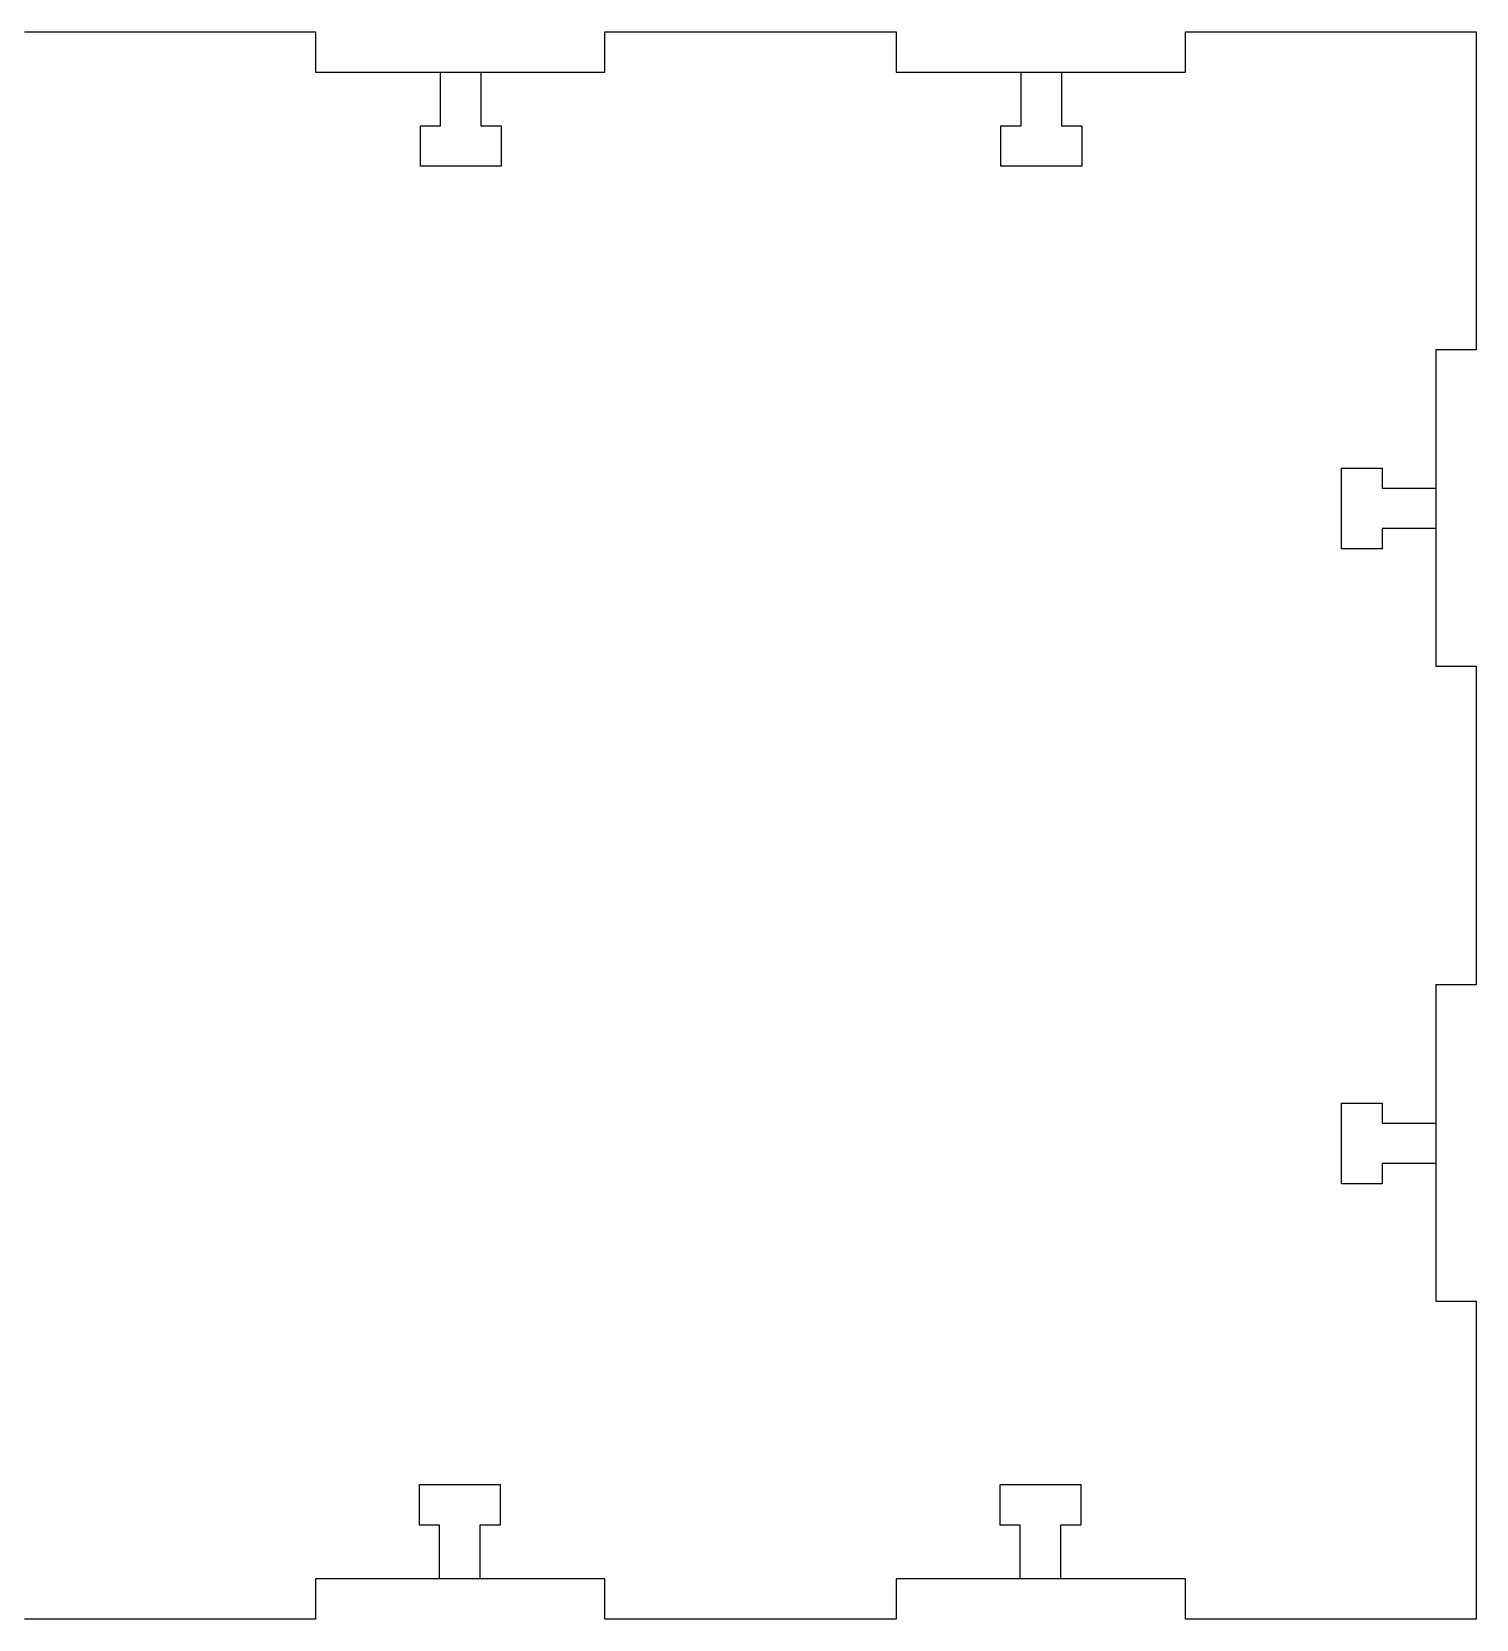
# Model space of a CAD drawing. Header units: millimetres. Extents: x 216 to 763, y 99 to 459.
# Drawn here: x 655.8 to 763.1, y 219.5 to 337.5 of the extents above; entities that cross this region are included whole.
import ezdxf

# ---------------------------------------------------------------- set-up
doc = ezdxf.new("R2010")
doc.units = ezdxf.units.MM
doc.layers.add('Your_Design', color=7, linetype='CONTINUOUS')

msp = doc.modelspace()

# ---------------------------------------------------------------- linework, layer by layer
at = {"layer": 'Your_Design', "color": 5}
for points in [[(655.24, 337.55), (676.88, 337.55), (676.88, 334.55), (698.38, 334.55), (698.38, 337.55), (720.03, 337.55), (720.03, 334.55), (741.52, 334.55), (741.52, 337.55), (763.13, 337.55), (763.13, 313.91), (760.13, 313.91), (760.13, 290.38), (763.13, 290.38), (763.13, 266.71), (760.13, 266.71), (760.13, 243.18), (763.13, 243.18), (763.13, 219.55), (741.52, 219.55), (741.52, 222.55), (720.03, 222.55), (720.03, 219.55), (698.38, 219.55), (698.38, 222.55), (676.88, 222.55), (676.88, 219.55), (655.24, 219.55)], [(689.17, 334.55), (689.17, 330.55), (690.67, 330.55), (690.67, 327.55), (689.17, 327.55), (689.17, 327.55), (687.67, 327.55), (687.67, 327.55), (686.17, 327.55), (686.17, 327.55), (684.67, 327.55), (684.67, 330.55), (686.17, 330.55), (686.17, 334.55)], [(732.31, 334.55), (732.31, 330.55), (733.81, 330.55), (733.81, 327.55), (732.31, 327.55), (732.31, 327.55), (730.81, 327.55), (730.81, 327.55), (729.31, 327.55), (729.31, 327.55), (727.81, 327.55), (727.81, 330.55), (729.31, 330.55), (729.31, 334.55)], [(760.13, 300.61), (756.13, 300.61), (756.13, 299.11), (753.13, 299.11), (753.13, 300.61), (753.13, 300.61), (753.13, 302.11), (753.13, 302.11), (753.13, 303.61), (753.13, 303.61), (753.13, 305.11), (756.13, 305.11), (756.13, 303.61), (760.13, 303.61)], [(760.13, 253.41), (756.13, 253.41), (756.13, 251.91), (753.13, 251.91), (753.13, 253.41), (753.13, 253.41), (753.13, 254.91), (753.13, 254.91), (753.13, 256.41), (753.13, 256.41), (753.13, 257.91), (756.13, 257.91), (756.13, 256.41), (760.13, 256.41)], [(686.09, 222.55), (686.09, 226.55), (684.59, 226.55), (684.59, 229.55), (686.09, 229.55), (686.09, 229.55), (687.59, 229.55), (687.59, 229.55), (689.09, 229.55), (689.09, 229.55), (690.59, 229.55), (690.59, 226.55), (689.09, 226.55), (689.09, 222.55)], [(729.24, 222.55), (729.24, 226.55), (727.74, 226.55), (727.74, 229.55), (729.24, 229.55), (729.24, 229.55), (730.74, 229.55), (730.74, 229.55), (732.24, 229.55), (732.24, 229.55), (733.74, 229.55), (733.74, 226.55), (732.24, 226.55), (732.24, 222.55)]]:
    msp.add_lwpolyline(points, dxfattribs=at)

doc.saveas('drawing.dxf')
